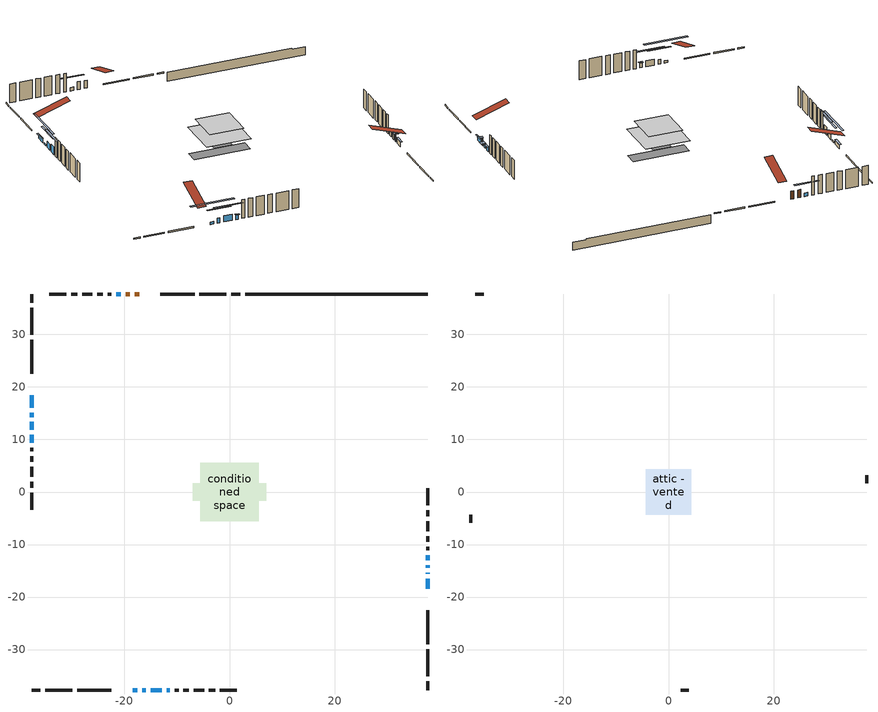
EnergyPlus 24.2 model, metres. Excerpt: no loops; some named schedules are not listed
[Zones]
conditioned space
 floor outside (Floor1 construction): -2.28,-2.28 -2.28,2.28 2.28,2.28 2.28,-2.28 z0.77
 floor outside (Floor2 construction): -0.7,-0.7 -0.7,0.7 0.7,0.7 0.7,-0.7 z0.77
 floor adiabatic (AdiabaticFloorConstruction): -5.59,-5.59 -5.59,5.59 5.59,5.59 5.59,-5.59 z3.21
 floor foundation (Slab1 construction): -7.03,-1.66 -7.03,1.66 7.03,1.66 7.03,-1.66 z-1.52
 wall outside (RimJoist1 construction): 2.03,37.71 0.36,37.71 / -37.71,-37.71 -36.03,-37.71 / -37.71,37.71 -37.71,36.03 / 37.71,-37.71 37.71,-36.03 z0.77:1.07
 wall outside (RimJoist2 construction): -0.57,37.71 -5.72,37.71 / -35.1,-37.71 -29.96,-37.71 / -37.71,35.1 -37.71,29.96 / 37.71,-35.1 37.71,-29.96 z0.77:1.07
 wall outside (RimJoist3 construction): -6.65,37.71 -13.16,37.71 / -29.03,-37.71 -22.51,-37.71 / -37.71,29.03 -37.71,22.51 / 37.71,-29.03 37.71,-22.51 z0.77:1.07
 wall outside (AdiabaticWallConstruction 1): -17.23,37.71 -18.05,37.71 / -18.98,37.71 -19.76,37.71 z0.77:2.8
 wall outside (AdiabaticWallConstruction): -20.68,37.71 -21.55,37.71 z0.77:1.69; 37.71,-18.45 37.71,-16.52 / 37.71,-13 37.71,-12.05 / -11.98,-37.71 -11.37,-37.71 z0.77:1.94; -37.71,18.45 -37.71,16.01 z0.77:1.74; -18.45,-37.71 -17.53,-37.71 z0.77:1.41; -37.71,15.08 -37.71,14.26 z0.77:1.18; 37.71,-15.59 37.71,-15.38 / -37.71,10.89 -37.71,9.38 z0.77:2.78; 37.71,-14.46 37.71,-13.92 z0.77:1.99; -16.61,-37.71 -15.97,-37.71 z0.77:2.01; -15.04,-37.71 -12.91,-37.71 z0.77:2.32; -37.71,13.34 -37.71,11.81 z0.77:2.35
 wall outside (Wall1 construction): -22.48,37.71 -23.22,37.71 / -10.44,-37.71 -9.7,-37.71 / -37.71,8.46 -37.71,7.72 / 37.71,-11.13 37.71,-10.39 z0.77:5.65
 wall outside (Wall2 construction): -24.15,37.71 -25.2,37.71 / -8.77,-37.71 -7.71,-37.71 / -37.71,6.79 -37.71,5.73 / 37.71,-9.46 37.71,-8.4 z0.77:5.65
 wall outside (Wall3 construction): -26.13,37.71 -28.06,37.71 / -6.78,-37.71 -4.85,-37.71 / -37.71,4.8 -37.71,2.87 / 37.71,-7.47 37.71,-5.54 z0.77:5.65
 wall outside (Wall4 construction): -28.99,37.71 -30.17,37.71 / -3.93,-37.71 -2.75,-37.71 / -37.71,1.94 -37.71,0.76 / 37.71,-4.61 37.71,-3.43 z0.77:5.65
 wall outside (Wall5 construction): -31.1,37.71 -34.3,37.71 / -1.82,-37.71 1.38,-37.71 / -37.71,-0.16 -37.71,-3.36 / 37.71,-2.51 37.71,0.69 z0.77:5.65
 wall foundation (FoundationWall1 construction): 2.96,37.71,-1.52 2.96,37.71,0.77 34.23,37.71,0.77 34.23,37.71,0.51 37.71,37.71,0.51 37.71,37.71,-1.52
 window (WindowConstruction): -20.69,37.71 -21.55,37.71 z0.77:1.68
 window (WindowConstruction 7): 37.71,-18.45 37.71,-16.52 z0.77:1.94
 window (WindowConstruction 8): -37.71,18.45 -37.71,16.01 z0.77:1.74
 window (WindowConstruction 11): -18.45,-37.71 -17.53,-37.71 z0.77:1.4
 window (WindowConstruction 12): -37.71,15.08 -37.71,14.27 z0.77:1.18
 window (WindowConstruction 9): 37.71,-15.59 37.71,-15.39 z0.77:2.78
 window (WindowConstruction 10): 37.71,-14.46 37.71,-13.92 z0.77:1.99
 window (WindowConstruction 1): -16.6,-37.71 -15.97,-37.71 z0.77:2.01
 window (WindowConstruction 2): -15.04,-37.71 -12.91,-37.71 z0.77:2.32
 window (WindowConstruction 3): -37.71,13.34 -37.71,11.81 z0.77:2.35
 window (WindowConstruction 4): -37.71,10.88 -37.71,9.39 z0.77:2.78
 window (WindowConstruction 5): 37.71,-12.99 37.71,-12.06 z0.77:1.94
 window (WindowConstruction 6): -11.98,-37.71 -11.37,-37.71 z0.77:1.94
 door (Door): -17.23,37.71 -18.05,37.71 z0.77:2.8
 door (Door 1): -18.98,37.71 -19.76,37.71 z0.77:2.8
 ceiling adiabatic (AdiabaticFloorConstruction): 5.59,-5.59 5.59,5.59 -5.59,5.59 -5.59,-5.59 z3.21
attic - vented
 floor to conditioned space (Floor3 construction Reversed): -4.3,-4.3 -4.3,4.3 4.3,4.3 4.3,-4.3 z5.65
 wall outside (Wall6 construction): -35.23,37.71 -36.78,37.71 / 2.31,-37.71 3.86,-37.71 / -37.71,-4.29 -37.71,-5.84 / 37.71,1.62 37.71,3.17 z0.77:5.65
 roof outside (Roof1 construction): -16.3,37.71,5.65 -16.3,29.33,8.44 -14.09,29.33,8.44 -14.09,37.71,5.65; -19.38,-37.71,5.65 -19.38,-29.33,8.44 -21.58,-29.33,8.44 -21.58,-37.71,5.65; -37.71,19.38,5.65 -29.33,19.38,8.44 -29.33,21.58,8.44 -37.71,21.58,5.65; 37.71,-19.38,5.65 29.33,-19.38,8.44 29.33,-21.58,8.44 37.71,-21.58,5.65
shading: -24.19,37.71 -18.05,37.71 -18.05,38.12 -24.19,38.12 z4.32; 37.71,-16.32 37.71,-18.65 38.12,-18.65 38.12,-16.32 z2.14; -37.71,15.81 -37.71,18.65 -38.12,18.65 -38.12,15.81 z1.94; -12.45,-37.71 -23.53,-37.71 -23.53,-38.12 -12.45,-38.12 z6.48; -37.71,9.19 -37.71,20.16 -38.12,20.16 -38.12,9.19 z6.26; 37.71,-15.16 37.71,-15.82 38.85,-15.82 38.85,-15.16 z3; 37.71,-13.69 37.71,-14.69 38.85,-14.69 38.85,-13.69 z2.22; -13.33,-37.71 -19.24,-37.71 -19.24,-38.12 -13.33,-38.12 z4.65; -10.27,-37.71 -17.68,-37.71 -17.68,-38.12 -10.27,-38.12 z4.96; -37.71,9.17 -37.71,15.98 -38.12,15.98 -38.12,9.17 z4.99; -37.71,6.75 -37.71,13.52 -38.12,13.52 -38.12,6.75 z5.42; 37.71,-11.85 37.71,-13.2 38.12,-13.2 38.12,-11.85 z2.14; -11.17,-37.71 -12.18,-37.71 -12.18,-38.12 -11.17,-38.12 z2.14
[Building]
Building 1: Terrain=Suburbs
[Site:Location]
Erieau AUT_ON: Latitude {deg}=42.25; Longitude {deg}=-81.9; Time Zone {hr}=-5; Elevation {m}=178; Keep Site Location Information=Yes
[Site:GroundTemperature:Shallow]
5.2292, 3.30147, 3.1471, 4.0619, 7.73432, 11.3896, 14.5586, 16.5661, 16.7366, 15.1039, 12.0157, 8.47254
[Site:WaterMainsTemperature]
Calculation Method=Schedule; Temperature Schedule=mains temperature schedule
[Material] Roughness=Rough; Thermal Absorptance=0.9
Name | Thickness {m} | Conductivity {W/m-K} | Density {kg/m3} | Specific Heat {J/kg-K} | Solar Absorptance | Visible Absorptance
asphalt or fiberglass shingles | 0.00635 | 0.162714 | 1121.4 | 1465.45 | 0.4 | 0.4
ceiling loosefill ins | 0.0846667 | 0.0480833 | 16.02 | 1046.75 | 0.7 | 0.7
ceiling stud and cavity | 0.1397 | 0.0936684 | 65.682 | 1177.47 | 0.7 | 0.7
concrete 4.0 in. | 0.1016 | 1.803125 | 2242.8 | 837.4 | 0.7 | 0.7
concrete 8.0 in. | 0.2032 | 1.803125 | 2242.8 | 837.4 | 0.7 | 0.7
door material | 0.04445 | 0.053851 | 512.64 | 1214.23 | 0.7 | 0.7
exterior vertical ins | 0.0269049 | 0.029427 | 32.04 | 1214.23 | 0.7 | 0.7
floor covering | 0.0127 | 0.0433444 | 54.468 | 1339.84 | 0.6 | 0.6
floor rigid ins; rim joist rigid ins; wall rigid ins | 0.051816 | 0.029427 | 32.04 | 1214.23 | 0.7 | 0.7
floor rigid ins 1; wall rigid ins 1 | 0.512978 | 0.029427 | 32.04 | 1214.23 | 0.7 | 0.7
floor stud and cavity | 0.1397 | 0.0912768 | 92.3553 | 1139.71 | 0.7 | 0.7
floor stud and cavity 1 | 0.1397 | 0.0854749 | 92.3553 | 1139.71 | 0.7 | 0.7
floor stud and cavity 2 | 0.1397 | 1.75129 | 37.0049 | 1207.88 | 0.7 | 0.7
furniture material conditioned space 1 | 0.1524 | 0.115458 | 640.8 | 1214.23 | 0.6 | 0.6
gypsum board | 0.0127 | 0.160291 | 801 | 837.4 | 0.6 | 0.6
gypsum board 1 | 0.0127 | 0.160291 | 801 | 837.4 | 0.7 | 0.7
osb sheathing 0.5 in. | 0.0127 | 0.115458 | 512.64 | 1214.23 | 0.7 | 0.7
osb sheathing 0.75 in. | 0.01905 | 0.115458 | 512.64 | 1214.23 | 0.7 | 0.7
osb sheathing 2.0 in. | 0.0508 | 0.115458 | 512.64 | 1214.23 | 0.7 | 0.7
rim joist stud and cavity | 0.0508 | 0.0355918 | 125.044 | 1163.47 | 0.6 | 0.6
rim joist stud and cavity 1 | 0.0508 | 0.0414166 | 125.044 | 1163.47 | 0.6 | 0.6
rim joist stud and cavity 2 | 0.0508 | 0.035244 | 125.044 | 1163.47 | 0.6 | 0.6
wall stud and cavity | 0.1397 | 0.319922 | 139.0536 | 1170.24 | 0.7 | 0.7
wall stud and cavity 1 | 0.1397 | 0.343468 | 139.0536 | 1170.24 | 0.7 | 0.7
wall stud and cavity 2 | 0.1397 | 0.17099 | 139.0536 | 1170.24 | 0.7 | 0.7
wall stud and cavity 3 | 0.1397 | 0.188903 | 139.0536 | 1170.24 | 0.7 | 0.7
wall stud and cavity 4 | 0.1397 | 0.223492 | 139.0536 | 1170.24 | 0.7 | 0.7
wall stud and cavity 5 | 0.0889 | 6.1454 | 50.32683 | 1063.81 | 0.6 | 0.6
wall stud and cavity 6 | 0.0889 | 0.380278 | 52.3479 | 1209.89 | 0.7 | 0.7
wall stud and cavity 7 | 0.0889 | 0.391764 | 83.0341 | 1211.67 | 0.7 | 0.7
wood siding | 0.0254 | 0.102417 | 544.68 | 1172.36 | 0.4 | 0.4
wood siding 1 | 0.00254 | 0.102417 | 544.68 | 1172.36 | 0.4 | 0.4
wood siding 2; wood siding 3; wood siding 4 | 0.0254 | 0.102417 | 544.68 | 1172.36 | 0.7 | 0.7
[WindowMaterial:SimpleGlazingSystem]
Name | U-Factor {W/m2-K} | Solar Heat Gain Coefficient
WindowMaterial | 2.14004 | 0.42
WindowMaterial 1 | 1.85784 | 0.53
WindowMaterial 10 | 2.98152 | 0.61
WindowMaterial 11 | 3.03773 | 0.47
WindowMaterial 12 | 3.06158 | 0.39
WindowMaterial 2 | 1.68126 | 0.55
WindowMaterial 3 | 1.638103 | 0.58
WindowMaterial 4 | 1.59154 | 0.49
WindowMaterial 5 | 1.89021 | 0.49
WindowMaterial 6 | 1.879418 | 0.52
WindowMaterial 7 | 1.7528 | 0.53
WindowMaterial 8 | 2.00944 | 0.46
WindowMaterial 9 | 3.15356 | 0.45
[Construction]
AdiabaticFloorConstruction: floor stud and cavity 2, floor rigid ins 1, osb sheathing 0.75 in., floor covering
AdiabaticWallConstruction: wood siding 3, wall rigid ins 1, wall stud and cavity 6, gypsum board
AdiabaticWallConstruction 1: wood siding 4, wall rigid ins 1, wall stud and cavity 6, gypsum board
Door; Door 1: door material
Floor1 construction: floor stud and cavity, floor rigid ins, osb sheathing 0.75 in., floor covering
Floor2 construction: floor stud and cavity 1, floor rigid ins, osb sheathing 0.75 in., floor covering
Floor3 construction Reversed: gypsum board, ceiling stud and cavity, ceiling loosefill ins
FoundationWall1 construction: concrete 8.0 in., gypsum board 1
furniture construction conditioned space 1: furniture material conditioned space 1
PartitionWallConstruction: gypsum board, wall stud and cavity 7, gypsum board
RimJoist1 construction: wood siding 2, rim joist rigid ins, osb sheathing 2.0 in., rim joist stud and cavity
RimJoist2 construction: wood siding 2, rim joist rigid ins, osb sheathing 2.0 in., rim joist stud and cavity 1
RimJoist3 construction: wood siding 2, rim joist rigid ins, osb sheathing 2.0 in., rim joist stud and cavity 2
Roof1 construction: asphalt or fiberglass shingles
Slab1 construction: concrete 4.0 in.
Wall1 construction: wood siding, wall rigid ins, osb sheathing 0.5 in., wall stud and cavity, gypsum board
Wall2 construction: wood siding, wall rigid ins, osb sheathing 0.5 in., wall stud and cavity 1, gypsum board
Wall3 construction: wood siding, wall rigid ins, osb sheathing 0.5 in., wall stud and cavity 2, gypsum board
Wall4 construction: wood siding, wall rigid ins, osb sheathing 0.5 in., wall stud and cavity 3, gypsum board
Wall5 construction: wood siding, wall rigid ins, osb sheathing 0.5 in., wall stud and cavity 4, gypsum board
Wall6 construction: wood siding 1, wall stud and cavity 5
WindowConstruction: WindowMaterial
WindowConstruction 1: WindowMaterial 1
WindowConstruction 10: WindowMaterial 10
WindowConstruction 11: WindowMaterial 11
WindowConstruction 12: WindowMaterial 12
WindowConstruction 2: WindowMaterial 2
WindowConstruction 3: WindowMaterial 3
WindowConstruction 4: WindowMaterial 4
WindowConstruction 5: WindowMaterial 5
WindowConstruction 6: WindowMaterial 6
WindowConstruction 7: WindowMaterial 7
WindowConstruction 8: WindowMaterial 8
WindowConstruction 9: WindowMaterial 9
[Zone] Multiplier=1; Part of Total Floor Area=Yes
Name | Volume {m3}
attic - vented | 33.4891
conditioned space | 434.2
[Space]
Name | Zone | Volume {m3}
attic - vented 1 | attic - vented | 33.4891
conditioned space 1 | conditioned space | 434.2
[ZoneInfiltration:EffectiveLeakageArea]
infil attic - vented 1: Zone or Space=attic - vented 1; Schedule=Always On Discrete; Effective Air Leakage Area {cm2}=3547.68; Stack Coefficient=0.000533219; Wind Coefficient=1.56017e-05
[ZoneMixing]
whole house fan mix: Zone or Space=attic - vented; Schedule=Always On Continuous; Design Flow Rate Calculation Method=Flow/Zone; Design Flow Rate {m3/s}=0; Source Zone or Space=conditioned space
[SurfaceProperty:ExposedFoundationPerimeter]
Slab1: Exposed Perimeter Calculation Method=TotalExposedPerimeter; Total Exposed Perimeter {m}=34.747
[InternalMass] Zone or ZoneList=conditioned space; Space or SpaceList=conditioned space 1
Name | Construction | Surface Area {m2}
furniture mass conditioned space 1 | furniture construction conditioned space 1 | 77.8163
partition wall mass | PartitionWallConstruction | 194.541
[Lights]
interior lighting: Zone or ZoneList or Space or SpaceList=conditioned space 1; Schedule=interior lighting schedule; Design Level Calculation Method=LightingLevel; Lighting Level {W}=343.2; Return Air Fraction=0; Fraction Radiant=0.6; Fraction Visible=0.2; Fraction Replaceable=1
[People]
occupants: Zone or ZoneList or Space or SpaceList=conditioned space 1; Number of People Schedule=occupants schedule; Number of People Calculation Method=People; Number of People=3; Fraction Radiant=0.314171; Sensible Heat Fraction=0.56303; Activity Level Schedule=occupants activity schedule; Carbon Dioxide Generation Rate {m3/s-W}=0; Enable ASHRAE 55 Comfort Warnings=No; Mean Radiant Temperature Calculation Type=EnclosureAveraged
[ElectricEquipment] Zone or ZoneList or Space or SpaceList=conditioned space 1; Design Level Calculation Method=EquipmentLevel
Name | Schedule | Design Level {W} | Fraction Latent | Fraction Radiant | Fraction Lost
clothes dryer | clothes dryer schedule | 140.772 | 0.015 | 0.081 | 0.85
clothes washer | clothes washer schedule | 32.1985 | 0.03 | 0.162 | 0.7
cooking range | cooking range schedule | 215.147 | 0.08 | 0.432 | 0.2
dishwasher | dishwasher schedule | 66.8632 | 0.3 | 0.18 | 0.4
fridge | fridge schedule | 72.9452 | 0 | 0.6 | 0
mech vent bath fan 0 | mech vent bath fan 0 schedule | 43 | 0 | 0 | 1
mech vent bath fan 1 | mech vent bath fan 1 schedule | 43 | 0 | 0 | 1
mech vent house fan | mech vent house fan schedule | 0 | 0 | 0 | 1
mech vent house fan cfis | mech vent house fan cfis schedule | 0 | 0 | 0 | 0
mech vent range fan 0 | mech vent range fan 0 schedule | 43 | 0 | 0 | 1
misc plug loads | misc plug loads schedule | 494.7 | 0.045 | 0.513 | 0.1
whole house fan | Always On Discrete | 0 | 0 | 0 | 1
[OtherEquipment] Zone or ZoneList or Space or SpaceList=conditioned space 1; Design Level Calculation Method=EquipmentLevel
Name | Fuel Type | Schedule | Design Level {W} | Fraction Latent | Fraction Radiant | Fraction Lost
clothes dryer 1 | Electricity | clothes dryer schedule | 0 | 0.015 | 0.081 | 0.85
cooking range 1 | Electricity | cooking range schedule | 0 | 0.08 | 0.432 | 0.2
general water use latent | None | general water use schedule | 62.594 | 1 | 0 | 0
general water use sensible | None | general water use schedule | -61.6891 | 0 | 0.6 | 0
mech vent house fan latent load | None | Always On Discrete | 0 | 1 | 0 | 0
mech vent house fan sensible load | None | Always On Discrete | 0 | 0 | 0 | 0
water heater energy adjustment1 | NaturalGas | Always On Discrete | 0.01 | 0 | 0 | 1
[ZoneInfiltration:DesignFlowRate] Zone or ZoneList or Space or SpaceList=conditioned space 1; Schedule=Always On Discrete; Design Flow Rate Calculation Method=Flow/Zone; Design Flow Rate {m3/s}=0
infil flow; natural vent flow; whole house fan flow
[Foundation:Kiva]
Foundation Kiva 1: Initial Indoor Air Temperature {C}=18; Wall Height Above Grade {m}=0.769986; Wall Depth Below Slab {m}=0.2032; Custom Block Material Name 1=exterior vertical ins; Custom Block Depth 1 {m}=2.28999; Custom Block X Position 1 {m}=0.2159; Custom Block Z Position 1 {m}=0
[Foundation:Kiva:Settings]
Soil Conductivity {W/m-K}=0.849921; Soil Density {kg/m3}=1842.3; Soil Specific Heat {J/kg-K}=418.7; Ground Solar Absorptivity=0.9; Ground Thermal Absorptivity=0.9; Ground Surface Roughness {m}=0.03; Far-Field Width {m}=40; Deep-Ground Boundary Condition=ZeroFlux; Deep-Ground Depth {m}=40; Minimum Cell Dimension {m}=0.2; Maximum Cell Growth Coefficient=3; Simulation Timestep=Timestep
[Exterior:Lights]
exterior lighting: Schedule=exterior lighting schedule; Design Level {W}=75.6
[Schedule:Constant]
Name | Hourly Value
Always On Continuous; mech vent house fan schedule; mech vent house fan cfis schedule; Always On Discrete | 1
occupants activity schedule | 117.228
fridge schedule | 0
[Schedule:Week:Daily]
interior lighting schedule Week Rule - Jan1-Jan27: interior lighting schedule day, interior lighting schedule day, interior lighting schedule day, interior lighting schedule day, interior lighting schedule day, interior lighting schedule day, interior lighting schedule day, interior lighting schedule default day, interior lighting schedule default day, interior lighting schedule default day, interior lighting schedule default day, interior lighting schedule default day
interior lighting schedule Week Rule - Jan28-Feb3: interior lighting schedule day, interior lighting schedule day, interior lighting schedule day, interior lighting schedule day, interior lighting schedule day 1, interior lighting schedule day 1, interior lighting schedule day 1, interior lighting schedule default day, interior lighting schedule default day, interior lighting schedule default day, interior lighting schedule default day, interior lighting schedule default day
interior lighting schedule Week Rule - Feb4-Feb24: interior lighting schedule day 1, interior lighting schedule day 1, interior lighting schedule day 1, interior lighting schedule day 1, interior lighting schedule day 1, interior lighting schedule day 1, interior lighting schedule day 1, interior lighting schedule default day, interior lighting schedule default day, interior lighting schedule default day, interior lighting schedule default day, interior lighting schedule default day
interior lighting schedule Week Rule - Feb25-Mar3: interior lighting schedule day 1, interior lighting schedule day 1, interior lighting schedule day 1, interior lighting schedule day 1, interior lighting schedule day 2, interior lighting schedule day 2, interior lighting schedule day 2, interior lighting schedule default day, interior lighting schedule default day, interior lighting schedule default day, interior lighting schedule default day, interior lighting schedule default day
interior lighting schedule Week Rule - Mar4-Mar31: interior lighting schedule day 2, interior lighting schedule day 2, interior lighting schedule day 2, interior lighting schedule day 2, interior lighting schedule day 2, interior lighting schedule day 2, interior lighting schedule day 2, interior lighting schedule default day, interior lighting schedule default day, interior lighting schedule default day, interior lighting schedule default day, interior lighting schedule default day
interior lighting schedule Week Rule - Apr1-Apr28: interior lighting schedule day 3, interior lighting schedule day 3, interior lighting schedule day 3, interior lighting schedule day 3, interior lighting schedule day 3, interior lighting schedule day 3, interior lighting schedule day 3, interior lighting schedule default day, interior lighting schedule default day, interior lighting schedule default day, interior lighting schedule default day, interior lighting schedule default day
interior lighting schedule Week Rule - Apr29-May5: interior lighting schedule day 3, interior lighting schedule day 3, interior lighting schedule day 4, interior lighting schedule day 4, interior lighting schedule day 4, interior lighting schedule day 4, interior lighting schedule day 4, interior lighting schedule default day, interior lighting schedule default day, interior lighting schedule default day, interior lighting schedule default day, interior lighting schedule default day
interior lighting schedule Week Rule - May6-May26: interior lighting schedule day 4, interior lighting schedule day 4, interior lighting schedule day 4, interior lighting schedule day 4, interior lighting schedule day 4, interior lighting schedule day 4, interior lighting schedule day 4, interior lighting schedule default day, interior lighting schedule default day, interior lighting schedule default day, interior lighting schedule default day, interior lighting schedule default day
interior lighting schedule Week Rule - May27-Jun2: interior lighting schedule day 4, interior lighting schedule day 4, interior lighting schedule day 4, interior lighting schedule day 4, interior lighting schedule day 4, interior lighting schedule day 5, interior lighting schedule day 5, interior lighting schedule default day, interior lighting schedule default day, interior lighting schedule default day, interior lighting schedule default day, interior lighting schedule default day
interior lighting schedule Week Rule - Jun3-Jun30: interior lighting schedule day 5, interior lighting schedule day 5, interior lighting schedule day 5, interior lighting schedule day 5, interior lighting schedule day 5, interior lighting schedule day 5, interior lighting schedule day 5, interior lighting schedule default day, interior lighting schedule default day, interior lighting schedule default day, interior lighting schedule default day, interior lighting schedule default day
interior lighting schedule Week Rule - Jul1-Jul28: interior lighting schedule day 6, interior lighting schedule day 6, interior lighting schedule day 6, interior lighting schedule day 6, interior lighting schedule day 6, interior lighting schedule day 6, interior lighting schedule day 6, interior lighting schedule default day, interior lighting schedule default day, interior lighting schedule default day, interior lighting schedule default day, interior lighting schedule default day
interior lighting schedule Week Rule - Jul29-Aug4: interior lighting schedule day 6, interior lighting schedule day 6, interior lighting schedule day 6, interior lighting schedule day 7, interior lighting schedule day 7, interior lighting schedule day 7, interior lighting schedule day 7, interior lighting schedule default day, interior lighting schedule default day, interior lighting schedule default day, interior lighting schedule default day, interior lighting schedule default day
interior lighting schedule Week Rule - Aug5-Aug25: interior lighting schedule day 7, interior lighting schedule day 7, interior lighting schedule day 7, interior lighting schedule day 7, interior lighting schedule day 7, interior lighting schedule day 7, interior lighting schedule day 7, interior lighting schedule default day, interior lighting schedule default day, interior lighting schedule default day, interior lighting schedule default day, interior lighting schedule default day
interior lighting schedule Week Rule - Aug26-Sep1: interior lighting schedule day 7, interior lighting schedule day 7, interior lighting schedule day 7, interior lighting schedule day 7, interior lighting schedule day 7, interior lighting schedule day 7, interior lighting schedule day 8, interior lighting schedule default day, interior lighting schedule default day, interior lighting schedule default day, interior lighting schedule default day, interior lighting schedule default day
interior lighting schedule Week Rule - Sep2-Sep29: interior lighting schedule day 8, interior lighting schedule day 8, interior lighting schedule day 8, interior lighting schedule day 8, interior lighting schedule day 8, interior lighting schedule day 8, interior lighting schedule day 8, interior lighting schedule default day, interior lighting schedule default day, interior lighting schedule default day, interior lighting schedule default day, interior lighting schedule default day
interior lighting schedule Week Rule - Sep30-Oct6: interior lighting schedule day 8, interior lighting schedule day 9, interior lighting schedule day 9, interior lighting schedule day 9, interior lighting schedule day 9, interior lighting schedule day 9, interior lighting schedule day 9, interior lighting schedule default day, interior lighting schedule default day, interior lighting schedule default day, interior lighting schedule default day, interior lighting schedule default day
interior lighting schedule Week Rule - Oct7-Oct27: interior lighting schedule day 9, interior lighting schedule day 9, interior lighting schedule day 9, interior lighting schedule day 9, interior lighting schedule day 9, interior lighting schedule day 9, interior lighting schedule day 9, interior lighting schedule default day, interior lighting schedule default day, interior lighting schedule default day, interior lighting schedule default day, interior lighting schedule default day
interior lighting schedule Week Rule - Oct28-Nov3: interior lighting schedule day 9, interior lighting schedule day 9, interior lighting schedule day 9, interior lighting schedule day 9, interior lighting schedule day 10, interior lighting schedule day 10, interior lighting schedule day 10, interior lighting schedule default day, interior lighting schedule default day, interior lighting schedule default day, interior lighting schedule default day, interior lighting schedule default day
interior lighting schedule Week Rule - Nov4-Nov24: interior lighting schedule day 10, interior lighting schedule day 10, interior lighting schedule day 10, interior lighting schedule day 10, interior lighting schedule day 10, interior lighting schedule day 10, interior lighting schedule day 10, interior lighting schedule default day, interior lighting schedule default day, interior lighting schedule default day, interior lighting schedule default day, interior lighting schedule default day
interior lighting schedule Week Rule - Nov25-Dec1: interior lighting schedule day 10, interior lighting schedule day 10, interior lighting schedule day 10, interior lighting schedule day 10, interior lighting schedule day 10, interior lighting schedule day 10, interior lighting schedule day 11, interior lighting schedule default day, interior lighting schedule default day, interior lighting schedule default day, interior lighting schedule default day, interior lighting schedule default day
interior lighting schedule Week Rule - Dec2-Dec31: interior lighting schedule day 11, interior lighting schedule day 11, interior lighting schedule day 11, interior lighting schedule day 11, interior lighting schedule day 11, interior lighting schedule day 11, interior lighting schedule day 11, interior lighting schedule default day, interior lighting schedule default day, interior lighting schedule default day, interior lighting schedule default day, interior lighting schedule default day
occupants schedule Week Rule - Jan1-Dec31: occupants schedule day, occupants schedule day, occupants schedule day, occupants schedule day, occupants schedule day, occupants schedule day, occupants schedule day, occupants schedule default day, occupants schedule default day, occupants schedule default day, occupants schedule default day, occupants schedule default day
clothes dryer schedule Week Rule - Jan1-Dec31: clothes dryer schedule day, clothes dryer schedule day, clothes dryer schedule day, clothes dryer schedule day, clothes dryer schedule day, clothes dryer schedule day, clothes dryer schedule day, clothes dryer schedule default day, clothes dryer schedule default day, clothes dryer schedule default day, clothes dryer schedule default day, clothes dryer schedule default day
clothes washer schedule Week Rule - Jan1-Dec31: clothes washer schedule day, clothes washer schedule day, clothes washer schedule day, clothes washer schedule day, clothes washer schedule day, clothes washer schedule day, clothes washer schedule day, clothes washer schedule default day, clothes washer schedule default day, clothes washer schedule default day, clothes washer schedule default day, clothes washer schedule default day
cooking range schedule Week Rule - Jan1-Dec31: cooking range schedule day, cooking range schedule day, cooking range schedule day, cooking range schedule day, cooking range schedule day, cooking range schedule day, cooking range schedule day, cooking range schedule default day, cooking range schedule default day, cooking range schedule default day, cooking range schedule default day, cooking range schedule default day
dishwasher schedule Week Rule - Jan1-Dec31: dishwasher schedule day, dishwasher schedule day, dishwasher schedule day, dishwasher schedule day, dishwasher schedule day, dishwasher schedule day, dishwasher schedule day, dishwasher schedule default day, dishwasher schedule default day, dishwasher schedule default day, dishwasher schedule default day, dishwasher schedule default day
mech vent bath fan 0 schedule Week Rule - Jan1-Dec31: mech vent bath fan 0 schedule day, mech vent bath fan 0 schedule day, mech vent bath fan 0 schedule day, mech vent bath fan 0 schedule day, mech vent bath fan 0 schedule day, mech vent bath fan 0 schedule day, mech vent bath fan 0 schedule day, mech vent bath fan 0 schedule default day, mech vent bath fan 0 schedule default day, mech vent bath fan 0 schedule default day, mech vent bath fan 0 schedule default day, mech vent bath fan 0 schedule default day
mech vent bath fan 1 schedule Week Rule - Jan1-Dec31: mech vent bath fan 1 schedule day, mech vent bath fan 1 schedule day, mech vent bath fan 1 schedule day, mech vent bath fan 1 schedule day, mech vent bath fan 1 schedule day, mech vent bath fan 1 schedule day, mech vent bath fan 1 schedule day, mech vent bath fan 1 schedule default day, mech vent bath fan 1 schedule default day, mech vent bath fan 1 schedule default day, mech vent bath fan 1 schedule default day, mech vent bath fan 1 schedule default day
mech vent range fan 0 schedule Week Rule - Jan1-Dec31: mech vent range fan 0 schedule day, mech vent range fan 0 schedule day, mech vent range fan 0 schedule day, mech vent range fan 0 schedule day, mech vent range fan 0 schedule day, mech vent range fan 0 schedule day, mech vent range fan 0 schedule day, mech vent range fan 0 schedule default day, mech vent range fan 0 schedule default day, mech vent range fan 0 schedule default day, mech vent range fan 0 schedule default day, mech vent range fan 0 schedule default day
misc plug loads schedule Week Rule - Jan1-Dec31: misc plug loads schedule day, misc plug loads schedule day, misc plug loads schedule day, misc plug loads schedule day, misc plug loads schedule day, misc plug loads schedule day, misc plug loads schedule day, misc plug loads schedule default day, misc plug loads schedule default day, misc plug loads schedule default day, misc plug loads schedule default day, misc plug loads schedule default day
general water use schedule Week Rule - Jan1-Dec31: general water use schedule day, general water use schedule day, general water use schedule day, general water use schedule day, general water use schedule day, general water use schedule day, general water use schedule day, general water use schedule default day, general water use schedule default day, general water use schedule default day, general water use schedule default day, general water use schedule default day
exterior lighting schedule Week Rule - Jan1-Jan27: exterior lighting schedule day, exterior lighting schedule day, exterior lighting schedule day, exterior lighting schedule day, exterior lighting schedule day, exterior lighting schedule day, exterior lighting schedule day, exterior lighting schedule default day, exterior lighting schedule default day, exterior lighting schedule default day, exterior lighting schedule default day, exterior lighting schedule default day
exterior lighting schedule Week Rule - Jan28-Feb3: exterior lighting schedule day, exterior lighting schedule day, exterior lighting schedule day, exterior lighting schedule day, exterior lighting schedule day 1, exterior lighting schedule day 1, exterior lighting schedule day 1, exterior lighting schedule default day, exterior lighting schedule default day, exterior lighting schedule default day, exterior lighting schedule default day, exterior lighting schedule default day
exterior lighting schedule Week Rule - Feb4-Feb24: exterior lighting schedule day 1, exterior lighting schedule day 1, exterior lighting schedule day 1, exterior lighting schedule day 1, exterior lighting schedule day 1, exterior lighting schedule day 1, exterior lighting schedule day 1, exterior lighting schedule default day, exterior lighting schedule default day, exterior lighting schedule default day, exterior lighting schedule default day, exterior lighting schedule default day
exterior lighting schedule Week Rule - Feb25-Mar3: exterior lighting schedule day 1, exterior lighting schedule day 1, exterior lighting schedule day 1, exterior lighting schedule day 1, exterior lighting schedule day 2, exterior lighting schedule day 2, exterior lighting schedule day 2, exterior lighting schedule default day, exterior lighting schedule default day, exterior lighting schedule default day, exterior lighting schedule default day, exterior lighting schedule default day
exterior lighting schedule Week Rule - Mar4-Mar31: exterior lighting schedule day 2, exterior lighting schedule day 2, exterior lighting schedule day 2, exterior lighting schedule day 2, exterior lighting schedule day 2, exterior lighting schedule day 2, exterior lighting schedule day 2, exterior lighting schedule default day, exterior lighting schedule default day, exterior lighting schedule default day, exterior lighting schedule default day, exterior lighting schedule default day
exterior lighting schedule Week Rule - Apr1-Apr28: exterior lighting schedule day 3, exterior lighting schedule day 3, exterior lighting schedule day 3, exterior lighting schedule day 3, exterior lighting schedule day 3, exterior lighting schedule day 3, exterior lighting schedule day 3, exterior lighting schedule default day, exterior lighting schedule default day, exterior lighting schedule default day, exterior lighting schedule default day, exterior lighting schedule default day
[Schedule:Year]
interior lighting schedule: interior lighting schedule Week Rule - Jan1-Jan27, 1, 1, 1, 27, interior lighting schedule Week Rule - Jan28-Feb3, 1, 28, 2, 3, interior lighting schedule Week Rule - Feb4-Feb24, 2, 4, 2, 24, interior lighting schedule Week Rule - Feb25-Mar3, 2, 25, 3, 3, interior lighting schedule Week Rule - Mar4-Mar31, 3, 4, 3, 31, interior lighting schedule Week Rule - Apr1-Apr28, 4, 1, 4, 28, interior lighting schedule Week Rule - Apr29-May5, 4, 29, 5, 5, interior lighting schedule Week Rule - May6-May26, 5, 6, 5, 26, interior lighting schedule Week Rule - May27-Jun2, 5, 27, 6, 2, interior lighting schedule Week Rule - Jun3-Jun30, 6, 3, 6, 30, interior lighting schedule Week Rule - Jul1-Jul28, 7, 1, 7, 28, interior lighting schedule Week Rule - Jul29-Aug4, 7, 29, 8, 4, interior lighting schedule Week Rule - Aug5-Aug25, 8, 5, 8, 25, interior lighting schedule Week Rule - Aug26-Sep1, 8, 26, 9, 1, interior lighting schedule Week Rule - Sep2-Sep29, 9, 2, 9, 29, interior lighting schedule Week Rule - Sep30-Oct6, 9, 30, 10, 6, interior lighting schedule Week Rule - Oct7-Oct27, 10, 7, 10, 27, interior lighting schedule Week Rule - Oct28-Nov3, 10, 28, 11, 3, interior lighting schedule Week Rule - Nov4-Nov24, 11, 4, 11, 24, interior lighting schedule Week Rule - Nov25-Dec1, 11, 25, 12, 1, interior lighting schedule Week Rule - Dec2-Dec31, 12, 2, 12, 31
occupants schedule: occupants schedule Week Rule - Jan1-Dec31, 1, 1, 12, 31
clothes dryer schedule: clothes dryer schedule Week Rule - Jan1-Dec31, 1, 1, 12, 31
clothes washer schedule: clothes washer schedule Week Rule - Jan1-Dec31, 1, 1, 12, 31
cooking range schedule: cooking range schedule Week Rule - Jan1-Dec31, 1, 1, 12, 31
dishwasher schedule: dishwasher schedule Week Rule - Jan1-Dec31, 1, 1, 12, 31
mech vent bath fan 0 schedule: mech vent bath fan 0 schedule Week Rule - Jan1-Dec31, 1, 1, 12, 31
mech vent bath fan 1 schedule: mech vent bath fan 1 schedule Week Rule - Jan1-Dec31, 1, 1, 12, 31
mech vent range fan 0 schedule: mech vent range fan 0 schedule Week Rule - Jan1-Dec31, 1, 1, 12, 31
misc plug loads schedule: misc plug loads schedule Week Rule - Jan1-Dec31, 1, 1, 12, 31
general water use schedule: general water use schedule Week Rule - Jan1-Dec31, 1, 1, 12, 31
exterior lighting schedule: exterior lighting schedule Week Rule - Jan1-Jan27, 1, 1, 1, 27, exterior lighting schedule Week Rule - Jan28-Feb3, 1, 28, 2, 3, exterior lighting schedule Week Rule - Feb4-Feb24, 2, 4, 2, 24, exterior lighting schedule Week Rule - Feb25-Mar3, 2, 25, 3, 3, exterior lighting schedule Week Rule - Mar4-Mar31, 3, 4, 3, 31, exterior lighting schedule Week Rule - Apr1-Apr28, 4, 1, 4, 28, exterior lighting schedule Week Rule - Apr29-May5, 4, 29, 5, 5, exterior lighting schedule Week Rule - May6-May26, 5, 6, 5, 26, exterior lighting schedule Week Rule - May27-Jun2, 5, 27, 6, 2, exterior lighting schedule Week Rule - Jun3-Jun30, 6, 3, 6, 30, exterior lighting schedule Week Rule - Jul1-Jul28, 7, 1, 7, 28, exterior lighting schedule Week Rule - Jul29-Aug4, 7, 29, 8, 4, exterior lighting schedule Week Rule - Aug5-Aug25, 8, 5, 8, 25, exterior lighting schedule Week Rule - Aug26-Sep1, 8, 26, 9, 1, exterior lighting schedule Week Rule - Sep2-Sep29, 9, 2, 9, 29, exterior lighting schedule Week Rule - Sep30-Oct6, 9, 30, 10, 6, exterior lighting schedule Week Rule - Oct7-Oct27, 10, 7, 10, 27, exterior lighting schedule Week Rule - Oct28-Nov3, 10, 28, 11, 3, exterior lighting schedule Week Rule - Nov4-Nov24, 11, 4, 11, 24, exterior lighting schedule Week Rule - Nov25-Dec1, 11, 25, 12, 1, exterior lighting schedule Week Rule - Dec2-Dec31, 12, 2, 12, 31
[Schedule:Compact]
mains temperature schedule: Through: 01/01, For: AllDays, Until: 24:00, 8.89333, Through: 01/02, For: AllDays, Until: 24:00, 8.82722, Through: 01/03, For: AllDays, Until: 24:00, 8.76167, Through: 01/04, For: AllDays, Until: 24:00, 8.69778, Through: 01/05, For: AllDays, Until: 24:00, 8.635, Through: 01/06, For: AllDays, Until: 24:00, 8.57333, Through: 01/07, For: AllDays, Until: 24:00, 8.51333, Through: 01/08, For: AllDays, Until: 24:00, 8.455, Through: 01/09, For: AllDays, Until: 24:00, 8.39778, Through: 01/10, For: AllDays, Until: 24:00, 8.34167, Through: 01/11, For: AllDays, Until: 24:00, 8.28722, Through: 01/12, For: AllDays, Until: 24:00, 8.23444, Through: 01/13, For: AllDays, Until: 24:00, 8.18278, Through: 01/14, For: AllDays, Until: 24:00, 8.13222, Through: 01/15, For: AllDays, Until: 24:00, 8.08389, Through: 01/16, For: AllDays, Until: 24:00, 8.03667, Through: 01/17, For: AllDays, Until: 24:00, 7.99111, Through: 01/18, For: AllDays, Until: 24:00, 7.94667, Through: 01/19, For: AllDays, Until: 24:00, 7.90389, Through: 01/20, For: AllDays, Until: 24:00, 7.86278, Through: 01/21, For: AllDays, Until: 24:00, 7.82333, Through: 01/22, For: AllDays, Until: 24:00, 7.78556, Through: 01/23, For: AllDays, Until: 24:00, 7.74889, Through: 01/24, For: AllDays, Until: 24:00, 7.71444, Through: 01/25, For: AllDays, Until: 24:00, 7.68111, Through: 01/26, For: AllDays, Until: 24:00, 7.64944, Through: 01/27, For: AllDays, Until: 24:00, 7.61944, Through: 01/28, For: AllDays, Until: 24:00, 7.59111, Through: 01/29, For: AllDays, Until: 24:00, 7.56444, Through: 01/30, For: AllDays, Until: 24:00, 7.53944, Through: 01/31, For: AllDays, Until: 24:00, 7.51611, Through: 02/01, For: AllDays, Until: 24:00, 7.49444, Through: 02/02, For: AllDays, Until: 24:00, 7.47389, Through: 02/03, For: AllDays, Until: 24:00, 7.45556, Through: 02/04, For: AllDays, Until: 24:00, 7.43889, Through: 02/05, For: AllDays, Until: 24:00, 7.42389, Through: 02/06, For: AllDays, Until: 24:00, 7.41056, Through: 02/07, For: AllDays, Until: 24:00, 7.39889, Through: 02/08, For: AllDays, Until: 24:00, 7.38833, Through: 02/09, For: AllDays, Until: 24:00, 7.38, Through: 02/10, For: AllDays, Until: 24:00, 7.37389, Through: 02/11, For: AllDays, Until: 24:00, 7.36889, Through: 02/12, For: AllDays, Until: 24:00, 7.36556, Through: 02/13, For: AllDays, Until: 24:00, 7.36389, Through: 02/14, For: AllDays, Until: 24:00, 7.36389, Through: 02/15, For: AllDays, Until: 24:00, 7.36611, Through: 02/16, For: AllDays, Until: 24:00, 7.36944, Through: 02/17, For: AllDays, Until: 24:00, 7.375, Through: 02/18, For: AllDays, Until: 24:00, 7.38167, Through: 02/19, For: AllDays, Until: 24:00, 7.39056, Through: 02/20, For: AllDays, Until: 24:00, 7.40056, Through: 02/21, For: AllDays, Until: 24:00, 7.41278, Through: 02/22, For: AllDays, Until: 24:00, 7.42667, Through: 02/23, For: AllDays, Until: 24:00, 7.44222, Through: 02/24, For: AllDays, Until: 24:00, 7.45889, Through: 02/25, For: AllDays, Until: 24:00, 7.47778, Through: 02/26, For: AllDays, Until: 24:00, 7.49833, Through: 02/27, For: AllDays, Until: 24:00, 7.52056, Through: 02/28, For: AllDays, Until: 24:00, 7.54444, Through: 03/01, For: AllDays, Until: 24:00, 7.56944, Through: 03/02, For: AllDays, Until: 24:00, 7.59667, Through: 03/03, For: AllDays, Until: 24:00, 7.62556, Through: 03/04, For: AllDays, Until: 24:00, 7.65556, Through: 03/05, For: AllDays, Until: 24:00, 7.68778, Through: 03/06, For: AllDays, Until: 24:00, 7.72111, Through: 03/07, For: AllDays, Until: 24:00, 7.75611, Through: 03/08, For: AllDays, Until: 24:00, 7.79278, Through: 03/09, For: AllDays, Until: 24:00, 7.83111, Through: 03/10, For: AllDays, Until: 24:00, 7.87111, Through: 03/11, For: AllDays, Until: 24:00, 7.91222, Through: 03/12, For: AllDays, Until: 24:00, 7.95556, Through: 03/13, For: AllDays, Until: 24:00, 8, Through: 03/14, For: AllDays, Until: 24:00, 8.04556, Through: 03/15, For: AllDays, Until: 24:00, 8.09333, Through: 03/16, For: AllDays, Until: 24:00, 8.14222, Through: 03/17, For: AllDays, Until: 24:00, 8.19278, Through: 03/18, For: AllDays, Until: 24:00, 8.24444, Through: 03/19, For: AllDays, Until: 24:00, 8.29778, Through: 03/20, For: AllDays, Until: 24:00, 8.35278, Through: 03/21, For: AllDays, Until: 24:00, 8.40889, Through: 03/22, For: AllDays, Until: 24:00, 8.46611, Through: 03/23, For: AllDays, Until: 24:00, 8.52556, Through: 03/24, For: AllDays, Until: 24:00, 8.58556, Through: 03/25, For: AllDays, Until: 24:00, 8.64722, Through: 03/26, For: AllDays, Until: 24:00, 8.71, Through: 03/27, For: AllDays, Until: 24:00, 8.77444, Through: 03/28, For: AllDays, Until: 24:00, 8.84, Through: 03/29, For: AllDays, Until: 24:00, 8.90667, Through: 03/30, For: AllDays, Until: 24:00, 8.975, Through: 03/31, For: AllDays, Until: 24:00, 9.04389, Through: 04/01, For: AllDays, Until: 24:00, 9.11444, Through: 04/02, For: AllDays, Until: 24:00, 9.18611, Through: 04/03, For: AllDays, Until: 24:00, 9.25889, Through: 04/04, For: AllDays, Until: 24:00, 9.33278, Through: 04/05, For: AllDays, Until: 24:00, 9.40833, Through: 04/06, For: AllDays, Until: 24:00, 9.48444, Through: 04/07, For: AllDays, Until: 24:00, 9.56167, Through: 04/08, For: AllDays, Until: 24:00, 9.64, Through: 04/09, For: AllDays, Until: 24:00, 9.71889, Through: 04/10, For: AllDays, Until: 24:00, 9.79944, Through: 04/11, For: AllDays, Until: 24:00, 9.88056, Through: 04/12, For: AllDays, Until: 24:00, 9.96333, Through: 04/13, For: AllDays, Until: 24:00, 10.0461, Through: 04/14, For: AllDays, Until: 24:00, 10.1306, Through: 04/15, For: AllDays, Until: 24:00, 10.2156, Through: 04/16, For: AllDays, Until: 24:00, 10.3011, Through: 04/17, For: AllDays, Until: 24:00, 10.3878, Through: 04/18, For: AllDays, Until: 24:00, 10.4756, Through: 04/19, For: AllDays, Until: 24:00, 10.5639, Through: 04/20, For: AllDays, Until: 24:00, 10.6528, Through: 04/21, For: AllDays, Until: 24:00, 10.7422, Through: 04/22, For: AllDays, Until: 24:00, 10.8328, Through: 04/23, For: AllDays, Until: 24:00, 10.9239, Through: 04/24, For: AllDays, Until: 24:00, 11.0156, Through: 04/25, For: AllDays, Until: 24:00, 11.1083, Through: 04/26, For: AllDays, Until: 24:00, 11.2011, Through: 04/27, For: AllDays, Until: 24:00, 11.295, Through: 04/28, For: AllDays, Until: 24:00, 11.3889, Through: 04/29, For: AllDays, Until: 24:00, 11.4833, Through: 04/30, For: AllDays, Until: 24:00, 11.5783, Through: 05/01, For: AllDays, Until: 24:00, 11.6739, Through: 05/02, For: AllDays, Until: 24:00, 11.77, Through: 05/03, For: AllDays, Until: 24:00, 11.8661, Through: 05/04, For: AllDays, Until: 24:00, 11.9633, Through: 05/05, For: AllDays, Until: 24:00, 12.06, Through: 05/06, For: AllDays, Until: 24:00, 12.1578, Through: 05/07, For: AllDays, Until: 24:00, 12.255, Through: 05/08, For: AllDays, Until: 24:00, 12.3533, Through: 05/09, For: AllDays, Until: 24:00, 12.4511, Through: 05/10, For: AllDays, Until: 24:00, 12.5494, Through: 05/11, For: AllDays, Until: 24:00, 12.6483, Through: 05/12, For: AllDays, Until: 24:00, 12.7467, Through: 05/13, For: AllDays, Until: 24:00, 12.8456, Through: 05/14, For: AllDays, Until: 24:00, 12.9444, Through: 05/15, For: AllDays, Until: 24:00, 13.0433, Through: 05/16, For: AllDays, Until: 24:00, 13.1422, Through: 05/17, For: AllDays, Until: 24:00, 13.2411, Through: 05/18, For: AllDays, Until: 24:00, 13.34, Through: 05/19, For: AllDays, Until: 24:00, 13.4383, Through: 05/20, For: AllDays, Until: 24:00, 13.5372, Through: 05/21, For: AllDays, Until: 24:00, 13.6356, Through: 05/22, For: AllDays, Until: 24:00, 13.7339, Through: 05/23, For: AllDays, Until: 24:00, 13.8322, Through: 05/24, For: AllDays, Until: 24:00, 13.9306, Through: 05/25, For: AllDays, Until: 24:00, 14.0283, Through: 05/26, For: AllDays, Until: 24:00, 14.1256, Through: 05/27, For: AllDays, Until: 24:00, 14.2228, Through: 05/28, For: AllDays, Until: 24:00, 14.3194, Through: 05/29, For: AllDays, Until: 24:00, 14.4161, Through: 05/30, For: AllDays, Until: 24:00, 14.5122, Through: 05/31, For: AllDays, Until: 24:00, 14.6078, Through: 06/01, For: AllDays, Until: 24:00, 14.7033, Through: 06/02, For: AllDays, Until: 24:00, 14.7978, Through: 06/03, For: AllDays, Until: 24:00, 14.8922, Through: 06/04, For: AllDays, Until: 24:00, 14.9861, Through: 06/05, For: AllDays, Until: 24:00, 15.0789, Through: 06/06, For: AllDays, Until: 24:00, 15.1717, Through: 06/07, For: AllDays, Until: 24:00, 15.2639, Through: 06/08, For: AllDays, Until: 24:00, 15.355, Through: 06/09, For: AllDays, Until: 24:00, 15.4456, Through: 06/10, For: AllDays, Until: 24:00, 15.5356, Through: 06/11, For: AllDays, Until: 24:00, 15.625, Through: 06/12, For: AllDays, Until: 24:00, 15.7139, Through: 06/13, For: AllDays, Until: 24:00, 15.8017, Through: 06/14, For: AllDays, Until: 24:00, 15.8883, Through: 06/15, For: AllDays, Until: 24:00, 15.9744, Through: 06/16, For: AllDays, Until: 24:00, 16.06, Through: 06/17, For: AllDays, Until: 24:00, 16.1444, Through: 06/18, For: AllDays, Until: 24:00, 16.2278, Through: 06/19, For: AllDays, Until: 24:00, 16.3106, Through: 06/20, For: AllDays, Until: 24:00, 16.3922, Through: 06/21, For: AllDays, Until: 24:00, 16.4728, Through: 06/22, For: AllDays, Until: 24:00, 16.5522, Through: 06/23, For: AllDays, Until: 24:00, 16.6311, Through: 06/24, For: AllDays, Until: 24:00, 16.7089, Through: 06/25, For: AllDays, Until: 24:00, 16.7856, Through: 06/26, For: AllDays, Until: 24:00, 16.8606, Through: 06/27, For: AllDays, Until: 24:00, 16.935, Through: 06/28, For: AllDays, Until: 24:00, 17.0083, Through: 06/29, For: AllDays, Until: 24:00, 17.0806, Through: 06/30, For: AllDays, Until: 24:00, 17.1511, Through: 07/01, For: AllDays, Until: 24:00, 17.2211, Through: 07/02, For: AllDays, Until: 24:00, 17.2894, Through: 07/03, For: AllDays, Until: 24:00, 17.3567, Through: 07/04, For: AllDays, Until: 24:00, 17.4228, Through: 07/05, For: AllDays, Until: 24:00, 17.4878, Through: 07/06, For: AllDays, Until: 24:00, 17.5511, Through: 07/07, For: AllDays, Until: 24:00, 17.6133, Through: 07/08, For: AllDays, Until: 24:00, 17.6739, Through: 07/09, For: AllDays, Until: 24:00, 17.7333, Through: 07/10, For: AllDays, Until: 24:00, 17.7911, Through: 07/11, For: AllDays, Until: 24:00, 17.8478, Through: 07/12, For: AllDays, Until: 24:00, 17.9033, Through: 07/13, For: AllDays, Until: 24:00, 17.9572, Through: 07/14, For: AllDays, Until: 24:00, 18.0094, Through: 07/15, For: AllDays, Until: 24:00, 18.0606, Through: 07/16, For: AllDays, Until: 24:00, 18.11, Through: 07/17, For: AllDays, Until: 24:00, 18.1578, Through: 07/18, For: AllDays, Until: 24:00, 18.2044, Through: 07/19, For: AllDays, Until: 24:00, 18.2494, Through: 07/20, For: AllDays, Until: 24:00, 18.2928, Through: 07/21, For: AllDays, Until: 24:00, 18.335, Through: 07/22, For: AllDays, Until: 24:00, 18.3756, Through: 07/23, For: AllDays, Until: 24:00, 18.4139, Through: 07/24, For: AllDays, Until: 24:00, 18.4517, Through: 07/25, For: AllDays, Until: 24:00, 18.4872, Through: 07/26, For: AllDays, Until: 24:00, 18.5211, Through: 07/27, For: AllDays, Until: 24:00, 18.5539, Through: 07/28, For: AllDays, Until: 24:00, 18.5844, Through: 07/29, For: AllDays, Until: 24:00, 18.6139, Through: 07/30, For: AllDays, Until: 24:00, 18.6417, Through: 07/31, For: AllDays, Until: 24:00, 18.6678, Through: 08/01, For: AllDays, Until: 24:00, 18.6917, Through: 08/02, For: AllDays, Until: 24:00, 18.7144, Through: 08/03, For: AllDays, Until: 24:00, 18.7356, Through: 08/04, For: AllDays, Until: 24:00, 18.755, Through: 08/05, For: AllDays, Until: 24:00, 18.7728, Through: 08/06, For: AllDays, Until: 24:00, 18.7889, Through: 08/07, For: AllDays, Until: 24:00, 18.8028, Through: 08/08, For: AllDays, Until: 24:00, 18.8156, Through: 08/09, For: AllDays, Until: 24:00, 18.8267, Through: 08/10, For: AllDays, Until: 24:00, 18.8361, Through: 08/11, For: AllDays, Until: 24:00, 18.8433, Through: 08/12, For: AllDays, Until: 24:00, 18.8494, Through: 08/13, For: AllDays, Until: 24:00, 18.8533, Through: 08/14, For: AllDays, Until: 24:00, 18.8561, Through: 08/15, For: AllDays, Until: 24:00, 18.8567, Through: 08/16, For: AllDays, Until: 24:00, 18.8561, Through: 08/17, For: AllDays, Until: 24:00, 18.8533, Through: 08/18, For: AllDays, Until: 24:00, 18.8489, Through: 08/19, For: AllDays, Until: 24:00, 18.8428, Through: 08/20, For: AllDays, Until: 24:00, 18.835, Through: 08/21, For: AllDays, Until: 24:00, 18.8256, Through: 08/22, For: AllDays, Until: 24:00, 18.8144, Through: 08/23, For: AllDays, Until: 24:00, 18.8017, Through: 08/24, For: AllDays, Until: 24:00, 18.7872, Through: 08/25, For: AllDays, Until: 24:00, 18.7711, Through: 08/26, For: AllDays, Until: 24:00, 18.7533, Through: 08/27, For: AllDays, Until: 24:00, 18.7339, Through: 08/28, For: AllDays, Until: 24:00, 18.7128, Through: 08/29, For: AllDays, Until: 24:00, 18.69, Through: 08/30, For: AllDays, Until: 24:00, 18.6656, Through: 08/31, For: AllDays, Until: 24:00, 18.6394, Through: 09/01, For: AllDays, Until: 24:00, 18.6117, Through: 09/02, For: AllDays, Until: 24:00, 18.5822, Through: 09/03, For: AllDays, Until: 24:00, 18.5511, Through: 09/04, For: AllDays, Until: 24:00, 18.5183, Through: 09/05, For: AllDays, Until: 24:00, 18.4839, Through: 09/06, For: AllDays, Until: 24:00, 18.4483, Through: 09/07, For: AllDays, Until: 24:00, 18.4111, Through: 09/08, For: AllDays, Until: 24:00, 18.3717, Through: 09/09, For: AllDays, Until: 24:00, 18.3311, Through: 09/10, For: AllDays, Until: 24:00, 18.2894, Through: 09/11, For: AllDays, Until: 24:00, 18.2456, Through: 09/12, For: AllDays, Until: 24:00, 18.2006, Through: 09/13, For: AllDays, Until: 24:00, 18.1539, Through: 09/14, For: AllDays, Until: 24:00, 18.1056, Through: 09/15, For: AllDays, Until: 24:00, 18.0561, Through: 09/16, For: AllDays, Until: 24:00, 18.005, Through: 09/17, For: AllDays, Until: 24:00, 17.9528, Through: 09/18, For: AllDays, Until: 24:00, 17.8983, Through: 09/19, For: AllDays, Until: 24:00, 17.8433, Through: 09/20, For: AllDays, Until: 24:00, 17.7867, Through: 09/21, For: AllDays, Until: 24:00, 17.7283, Through: 09/22, For: AllDays, Until: 24:00, 17.6689, Through: 09/23, For: AllDays, Until: 24:00, 17.6078, Through: 09/24, For: AllDays, Until: 24:00, 17.5456, Through: 09/25, For: AllDays, Until: 24:00, 17.4822, Through: 09/26, For: AllDays, Until: 24:00, 17.4172, Through: 09/27, For: AllDays, Until: 24:00, 17.3511, Through: 09/28, For: AllDays, Until: 24:00, 17.2839, Through: 09/29, For: AllDays, Until: 24:00, 17.215, Through: 09/30, For: AllDays, Until: 24:00, 17.1456, Through: 10/01, For: AllDays, Until: 24:00, 17.0744, Through: 10/02, For: AllDays, Until: 24:00, 17.0022, Through: 10/03, For: AllDays, Until: 24:00, 16.9289, Through: 10/04, For: AllDays, Until: 24:00, 16.8544, Through: 10/05, For: AllDays, Until: 24:00, 16.7789, Through: 10/06, For: AllDays, Until: 24:00, 16.7022, Through: 10/07, For: AllDays, Until: 24:00, 16.6244, Through: 10/08, For: AllDays, Until: 24:00, 16.5456, Through: 10/09, For: AllDays, Until: 24:00, 16.4661, Through: 10/10, For: AllDays, Until: 24:00, 16.385, Through: 10/11, For: AllDays, Until: 24:00, 16.3033, Through: 10/12, For: AllDays, Until: 24:00, 16.2206, Through: 10/13, For: AllDays, Until: 24:00, 16.1372, Through: 10/14, For: AllDays, Until: 24:00, 16.0528, Through: 10/15, For: AllDays, Until: 24:00, 15.9672, Through: 10/16, For: AllDays, Until: 24:00, 15.8811, Through: 10/17, For: AllDays, Until: 24:00, 15.7939, Through: 10/18, For: AllDays, Until: 24:00, 15.7061, Through: 10/19, For: AllDays, Until: 24:00, 15.6172, Through: 10/20, For: AllDays, Until: 24:00, 15.5283, Through: 10/21, For: AllDays, Until: 24:00, 15.4383, Through: 10/22, For: AllDays, Until: 24:00, 15.3472, Through: 10/23, For: AllDays, Until: 24:00, 15.2561, Through: 10/24, For: AllDays, Until: 24:00, 15.1639, Through: 10/25, For: AllDays, Until: 24:00, 15.0711, Through: 10/26, For: AllDays, Until: 24:00, 14.9778, Through: 10/27, For: AllDays, Until: 24:00, 14.8839, Through: 10/28, For: AllDays, Until: 24:00, 14.79, Through: 10/29, For: AllDays, Until: 24:00, 14.695, Through: 10/30, For: AllDays, Until: 24:00, 14.6, Through: 10/31, For: AllDays, Until: 24:00, 14.5039, Through: 11/01, For: AllDays, Until: 24:00, 14.4078, Through: 11/02, For: AllDays, Until: 24:00, 14.3111, Through: 11/03, For: AllDays, Until: 24:00, 14.2144, Through: 11/04, For: AllDays, Until: 24:00, 14.1172, Through: 11/05, For: AllDays, Until: 24:00, 14.02, Through: 11/06, For: AllDays, Until: 24:00, 13.9222, Through: 11/07, For: AllDays, Until: 24:00, 13.8239, Through: 11/08, For: AllDays, Until: 24:00, 13.7256, Through: 11/09, For: AllDays, Until: 24:00, 13.6272, Through: 11/10, For: AllDays, Until: 24:00, 13.5289, Through: 11/11, For: AllDays, Until: 24:00, 13.43, Through: 11/12, For: AllDays, Until: 24:00, 13.3311, Through: 11/13, For: AllDays, Until: 24:00, 13.2322, Through: 11/14, For: AllDays, Until: 24:00, 13.1333, Through: 11/15, For: AllDays, Until: 24:00, 13.0344, Through: 11/16, For: AllDays, Until: 24:00, 12.9356, Through: 11/17, For: AllDays, Until: 24:00, 12.8372, Through: 11/18, For: AllDays, Until: 24:00, 12.7383, Through: 11/19, For: AllDays, Until: 24:00, 12.6394, Through: 11/20, For: AllDays, Until: 24:00, 12.5411, Through: 11/21, For: AllDays, Until: 24:00, 12.4428, Through: 11/22, For: AllDays, Until: 24:00, 12.3444, Through: 11/23, For: AllDays, Until: 24:00, 12.2467, Through: 11/24, For: AllDays, Until: 24:00, 12.1494, Through: 11/25, For: AllDays, Until: 24:00, 12.0517, Through: 11/26, For: AllDays, Until: 24:00, 11.955, Through: 11/27, For: AllDays, Until: 24:00, 11.8583, Through: 11/28, For: AllDays, Until: 24:00, 11.7617, Through: 11/29, For: AllDays, Until: 24:00, 11.6661, Through: 11/30, For: AllDays, Until: 24:00, 11.5706, Through: 12/01, For: AllDays, Until: 24:00, 11.4756, Through: 12/02, For: AllDays, Until: 24:00, 11.3806, Through: 12/03, For: AllDays, Until: 24:00, 11.2867, Through: 12/04, For: AllDays, Until: 24:00, 11.1933, Through: 12/05, For: AllDays, Until: 24:00, 11.1, Through: 12/06, For: AllDays, Until: 24:00, 11.0078, Through: 12/07, For: AllDays, Until: 24:00, 10.9161, Through: 12/08, For: AllDays, Until: 24:00, 10.825, Through: 12/09, For: AllDays, Until: 24:00, 10.735, Through: 12/10, For: AllDays, Until: 24:00, 10.645, Through: 12/11, For: AllDays, Until: 24:00, 10.5561, Through: 12/12, For: AllDays, Until: 24:00, 10.4678, Through: 12/13, For: AllDays, Until: 24:00, 10.3806, Through: 12/14, For: AllDays, Until: 24:00, 10.2939, Through: 12/15, For: AllDays, Until: 24:00, 10.2083, Through: 12/16, For: AllDays, Until: 24:00, 10.1233, Through: 12/17, For: AllDays, Until: 24:00, 10.0389, Through: 12/18, For: AllDays, Until: 24:00, 9.95611, Through: 12/19, For: AllDays, Until: 24:00, 9.87389, Through: 12/20, For: AllDays, Until: 24:00, 9.79278, Through: 12/21, For: AllDays, Until: 24:00, 9.71222, Through: 12/22, For: AllDays, Until: 24:00, 9.63333, Through: 12/23, For: AllDays, Until: 24:00, 9.555, Through: 12/24, For: AllDays, Until: 24:00, 9.47778, Through: 12/25, For: AllDays, Until: 24:00, 9.40167, Through: 12/26, For: AllDays, Until: 24:00, 9.32667, Through: 12/27, For: AllDays, Until: 24:00, 9.25278, Through: 12/28, For: AllDays, Until: 24:00, 9.18, Through: 12/29, For: AllDays, Until: 24:00, 9.10833, Through: 12/30, For: AllDays, Until: 24:00, 9.03833, Through: 12/31, For: AllDays, Until: 24:00, 8.96889
